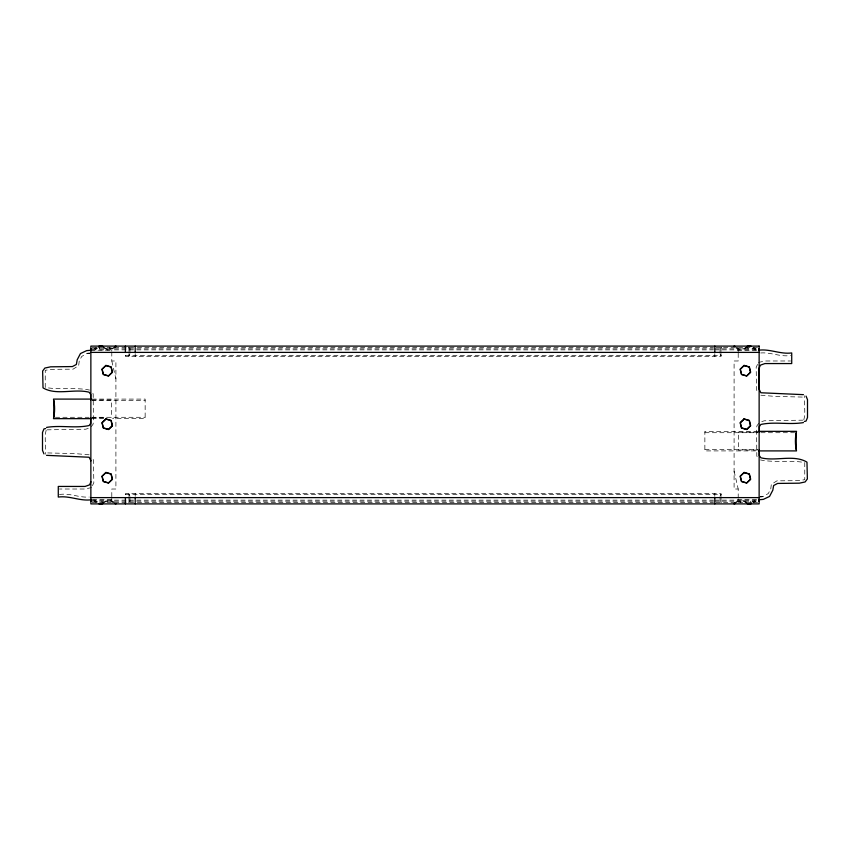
<?xml version="1.0" encoding="UTF-8"?>
<svg xmlns="http://www.w3.org/2000/svg" width="850" height="850" viewBox="0 0 850 850"><rect width="100%" height="100%" fill="white"/><g stroke="black" fill="none" stroke-linecap="round" stroke-linejoin="round"><path stroke-width="0.64" stroke-dasharray="4.25 3.19" d="M46.176 430.174C44.104 438.111 46.144 446.409 45.677 454.229M803.824 419.826C805.896 411.889 803.856 403.591 804.323 395.771M99.323 348.84L99.535 347.469M112.274 502.531L112.487 501.16M737.513 348.84L737.726 347.469M750.465 502.531L750.678 501.16M129.976 353.642L128.945 355.789M720.024 496.358L721.055 494.211M128.648 502.573L128.945 501.84M721.055 348.16L721.352 347.427M92.459 485.626L93.829 482.715L93.468 460.254L92.629 458.171M757.541 364.374L756.171 367.285L756.532 389.746L757.371 391.829M91.29 426.7L93.149 424.065L93.394 419.942L93.181 393.901L91.301 391.106M758.71 423.3L756.851 425.935L756.606 430.058L756.819 456.099L758.699 458.894M94.297 348.84L96.443 347.608M99.089 347.267L94.021 349.871M115.696 347.129L110.394 349.871M102.446 502.733L107.514 500.129M747.554 347.267L742.486 349.871M734.304 502.871L739.606 500.129M750.911 502.733L755.979 500.129M753.557 502.392L755.703 501.16M88.219 428.389L85.765 429.197L47.196 429.845M761.781 421.611L764.235 420.803L802.804 420.155M91.556 487.56L84.926 489.016L59.458 489.016M758.444 362.44L765.074 360.984L790.543 360.984M90.525 352.962L87.231 353.303L81.728 356.447L79.241 360.995L78.678 365.606L73.068 369.155L51.489 369.346L45.241 370.313L45.241 387.398C59.808 390.203 74.927 387.111 89.569 390.065M759.475 497.038L762.769 496.697L768.273 493.553L770.759 489.005L771.322 484.394L776.932 480.845L798.511 480.654L804.759 479.687L804.759 462.602C790.192 459.797 775.072 462.889 760.431 459.935M92.172 347.459L136.011 347.469M137.339 347.469L713.479 347.469M716.061 347.469L757.828 347.459M92.076 348.84L713.479 348.84M714.808 348.84L757.924 348.84M92.076 349.871L713.479 349.871M714.808 349.871L757.924 349.871M90.525 350.211L112.529 350.211M737.471 350.211L757.552 350.211M760.761 352.962C771.024 352.144 780.247 357.117 790.543 355.513M125.396 355.342L721.055 355.342M111.796 351.9L111.796 360.984L115.908 360.984L115.908 489.016L111.796 489.016L111.796 497.038M91.981 399.096L145.148 399.096L145.148 418.657L112.529 418.657M92.172 399.957L111.594 399.957L111.594 417.796M91.662 400.467L145.148 400.467M55.409 417.286L89.123 417.286M91.662 417.286L145.148 417.286M92.172 417.796L104.146 417.796M91.981 418.657L103.647 418.657M758.03 431.343L704.862 431.343L704.862 450.904L758.03 450.904M757.828 432.204L738.406 432.204L738.406 450.043L757.828 450.043M704.862 432.714L758.338 432.714M760.878 432.714L794.601 432.714M704.862 449.533L758.338 449.533M738.204 498.1L738.204 489.016L734.092 489.016L734.092 360.984L738.204 360.984L738.204 352.962M59.458 494.487C69.753 492.883 78.976 497.856 89.239 497.038M125.396 494.658L721.055 494.658M92.448 499.789L112.529 499.789M737.471 499.789L759.475 499.789M92.076 500.129L713.479 500.129M714.808 500.129L757.924 500.129M92.076 501.16L713.479 501.16M714.808 501.16L757.924 501.16M92.172 502.541L136.011 502.541M137.339 502.541L713.479 502.531M716.061 502.531L757.828 502.541M760.878 395.197L775.285 396.419L802.814 397.078M89.123 454.803L74.715 453.581L47.186 452.922M755.979 349.871L750.911 347.267M739.606 349.871L734.304 347.129M742.486 500.129L747.554 502.733M107.514 349.871L102.446 347.267M110.394 500.129L115.696 502.871M94.021 500.129L99.089 502.733M753.557 347.608L755.703 348.84M94.297 501.16L96.443 502.392M721.055 355.789L720.024 353.642M128.945 494.211L129.976 496.358M721.055 501.84L721.352 502.573M128.648 347.427L128.945 348.16M734.092 471.134L738.204 489.016M111.796 360.984L115.908 378.866M747.841 347.469L748.053 348.84M740.138 501.16L740.35 502.531M109.65 347.469L109.863 348.84M101.947 501.16L102.159 502.531M738.204 350.211L738.204 351.741M738.204 499.141L738.204 499.789M721.055 347.204L721.055 352.941M721.055 353.642L721.055 356.394L125.396 356.394L125.396 353.642M721.055 496.358L721.055 493.606L125.396 493.606L125.396 496.358M721.055 497.059L721.055 502.796M720.024 348.16L720.024 352.548M720.024 497.452L720.024 501.84M714.808 353.642L714.808 356.394M714.808 493.606L714.808 496.358M135.192 353.642L135.192 356.394M135.192 493.606L135.192 496.358M129.976 348.16L129.976 352.548M129.976 497.452L129.976 501.84M128.945 347.204L128.945 352.941M128.945 353.642L128.945 356.394M128.945 493.606L128.945 496.358M128.945 497.059L128.945 502.796M111.796 350.211L111.796 350.859M111.796 498.259L111.796 499.789M113.964 347.236A14.779 10.455 90 0 1 103.934 347.236M103.934 502.764A14.779 10.455 -90 0 1 113.964 502.764M746.066 347.236A14.779 10.455 -90 0 1 736.036 347.236M736.036 502.764A14.779 10.455 90 0 1 746.066 502.764M89.813 353.271L87.231 353.303L89.76 353.271M762.769 496.697L760.24 496.729L762.769 496.697"/><path stroke-width="1.27" d="M90.642 399.957L90.716 394.464L89.133 392.211C74.301 388.418 56.227 395.792 43.021 387.855L42.638 371.046L44.869 368.05L50.649 366.817L72.399 366.573L76.362 364.469L77.18 359.816L80.463 353.547L86.668 350.625L91.258 350.211M759.358 450.043L759.284 455.536L760.867 457.789C775.699 461.582 793.773 454.208 806.979 462.145L807.362 478.954L805.131 481.95L799.351 483.183L777.601 483.427L773.638 485.531L772.82 490.184L769.537 496.453L763.332 499.375L758.742 499.789M90.929 481.716L89.611 484.84L85.053 486.444L58.278 486.434L58.278 497.069C69.583 495.507 79.974 501.298 91.258 499.789M114.941 346.375L115.972 346.099M734.028 503.901L735.059 503.625M45.677 428.559L43.966 428.878L42.5 432.459L42.5 450.351L43.966 453.911M804.323 421.441L806.034 421.122L807.5 417.541L807.5 399.649L806.034 396.089M46.548 427.412C60.594 424.989 75.321 428.559 89.133 425.542L90.716 423.289L90.642 417.796M803.452 422.588C789.406 425.011 774.679 421.441 760.867 424.458L759.284 426.711L759.358 432.204M90.865 348.84L91.418 348.84M758.582 348.84L759.135 348.84M90.865 349.871L91.418 349.871M758.582 349.871L759.135 349.871M758.742 350.211C770.026 348.702 780.417 354.493 791.722 352.931L791.722 363.566L764.947 363.556L760.389 365.16L759.071 368.284L759.071 389.141L760.867 392.764L803.452 394.655M90.865 352.389L759.135 352.389M91.024 399.096L53.465 399.096C54.974 404.781 54.974 412.973 53.465 418.657L91.024 418.657M53.826 400.467L53.826 417.286M758.976 431.343L796.546 431.343C795.026 437.027 795.026 445.219 796.546 450.904L758.976 450.904M796.174 432.714L796.174 449.533M90.865 497.611L759.135 497.611M90.865 500.129L91.418 500.129M758.582 500.129L759.135 500.129M90.865 501.16L91.418 501.16M758.582 501.16L759.135 501.16M46.548 455.345L89.133 457.236L90.929 460.859M734.028 346.099L735.059 346.375M114.941 503.625L115.972 503.901M714.808 346.099L714.808 352.389M714.808 497.611L714.808 503.901M135.192 346.099L135.192 352.389M135.192 497.611L135.192 503.901M125.396 346.099L125.396 352.389M125.396 497.611L125.396 503.901M98.579 346.375A12.771 9.031 90 0 1 102.967 346.375M102.967 503.625A12.771 9.031 -90 0 1 98.579 503.625M747.033 346.375A12.771 9.031 -90 0 1 751.421 346.375M751.421 503.625A12.771 9.031 90 0 1 747.033 503.625M105.91 365.394L101.947 369.197L103.264 374.521L108.534 376.051L112.487 372.247L111.18 366.913L105.91 365.394M105.963 365.606L102.159 369.251L103.424 374.372L108.481 375.828L112.274 372.183L111.021 367.072L105.963 365.606M105.91 418.912L101.947 422.705L103.264 428.039L108.534 429.569L112.487 425.765L111.18 420.431L105.91 418.912M105.963 419.124L102.159 422.769L103.424 427.879L108.481 429.346L112.274 425.701L111.021 420.591L105.963 419.124M105.91 472.419L101.947 476.223L103.264 481.557L108.534 483.076L112.487 479.283L111.18 473.949L105.91 472.419M105.963 472.642L102.159 476.287L103.424 481.397L108.481 482.864L112.274 479.219L111.021 474.109L105.963 472.642M744.09 365.394L740.138 369.197L741.444 374.521L746.725 376.051L750.678 372.247L749.371 366.913L744.09 365.394M744.143 365.606L740.35 369.251L741.614 374.372L746.672 375.828L750.465 372.183L749.201 367.072L744.143 365.606M744.09 418.912L740.138 422.705L741.444 428.039L746.725 429.569L750.678 425.765L749.371 420.431L744.09 418.912M744.143 419.124L740.35 422.769L741.614 427.879L746.672 429.346L750.465 425.701L749.201 420.591L744.143 419.124M744.09 472.419L740.138 476.223L741.444 481.557L746.725 483.076L750.678 479.283L749.371 473.949L744.09 472.419M744.143 472.642L740.35 476.287L741.614 481.397L746.672 482.864L750.465 479.219L749.201 474.109L744.143 472.642M759.135 346.099L90.865 346.099L90.865 503.901L759.135 503.901L759.135 346.099"/></g></svg>
